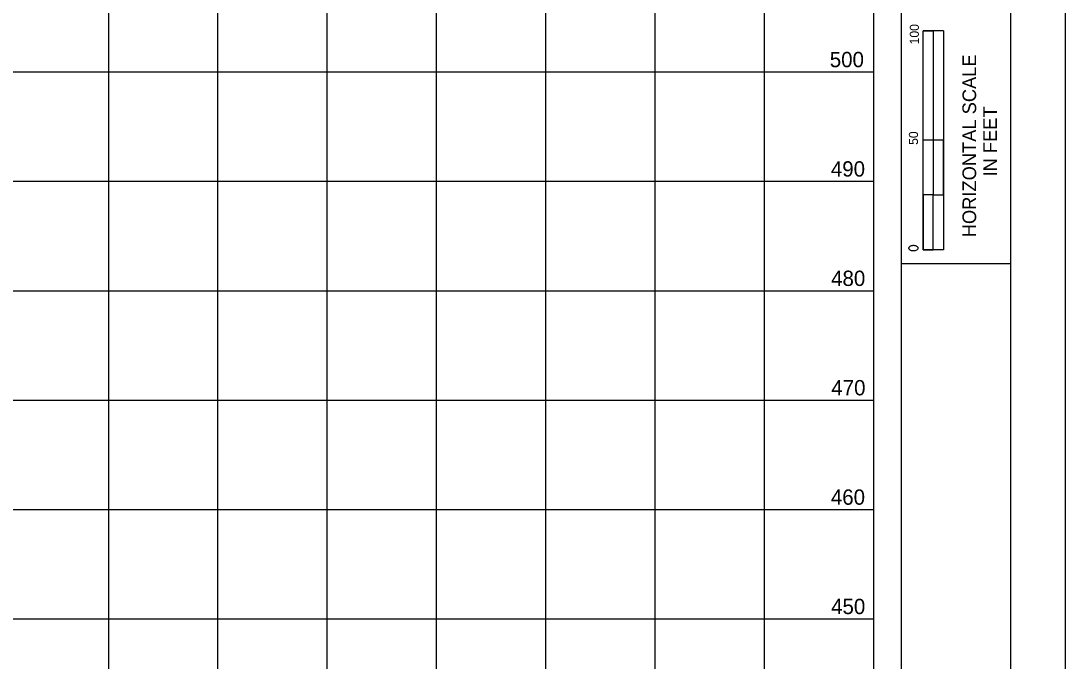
# Model space of a CAD drawing. Extents: x 2191396 to 2193315, y 665822 to 666922.
# Drawn here: x 2192837.3 to 2193314.9, y 666440.3 to 666733 of the extents above; entities that cross this region are included whole.
import ezdxf

# ---------------------------------------------------------------- set-up
doc = ezdxf.new("R2010")
doc.units = 0
for name, color, linetype in [('SH_Border', 7, 'Continuous'), ('SH_Cut_Line', 7, 'Continuous'), ('SH_Data', 7, 'Continuous'), ('SH_Major_Grid_Line', 7, 'Continuous')]:
    doc.layers.add(name, color=color, linetype=linetype)

msp = doc.modelspace()

# ---------------------------------------------------------------- linework, layer by layer
at = {"layer": 'SH_Border'}
for p, q in [((2193239.93, 666897.15), (2193239.93, 665847.15)), ((2193289.93, 666897.15), (2193289.93, 665847.15)), ((2193239.94, 666622.15), (2193289.94, 666622.15))]:
    msp.add_line(p, q, dxfattribs=at)
at = {"layer": 'SH_Cut_Line'}
msp.add_lwpolyline([(2191614.94, 665822.15), (2191614.94, 666922.15), (2193314.94, 666922.15), (2193314.94, 665822.15), (2191614.94, 665822.15)], dxfattribs=at)
at = {"layer": 'SH_Data'}
for p, q in [((2193227.44, 665859.65), (2193227.44, 666859.65)), ((2193249.94, 666628.4), (2193249.94, 666728.4)), ((2193259.34, 666728.4), (2193249.94, 666728.4)), ((2193249.94, 666678.4), (2193249.94, 666728.4)), ((2193249.94, 666728.4), (2193254.59, 666728.4)), ((2193254.59, 666728.4), (2193254.64, 666728.4)), ((2193254.64, 666728.4), (2193254.64, 666678.4)), ((2193259.34, 666728.4), (2193259.34, 666628.4)), ((2193254.64, 666678.4), (2193249.94, 666678.4)), ((2193259.29, 666678.4), (2193254.59, 666678.4)), ((2193254.59, 666678.4), (2193254.59, 666653.4)), ((2193259.29, 666653.4), (2193259.29, 666678.4)), ((2193254.59, 666653.4), (2193249.94, 666653.4)), ((2193249.94, 666653.4), (2193249.94, 666628.4)), ((2193254.59, 666628.4), (2193254.59, 666653.4)), ((2193254.59, 666653.4), (2193259.29, 666653.4)), ((2193259.34, 666628.4), (2193249.94, 666628.4)), ((2193249.94, 666628.4), (2193254.59, 666628.4))]:
    msp.add_line(p, q, dxfattribs=at)
msp.add_lwpolyline([(2193243.48, 666629.11), (2193243.48, 666629.17), (2193243.51, 666629.3), (2193243.57, 666629.47), (2193243.64, 666629.6), (2193243.74, 666629.73), (2193243.87, 666629.86), (2193244.2, 666630.09), (2193244.39, 666630.19), (2193244.66, 666630.29), (2193245.08, 666630.38), (2193245.38, 666630.42), (2193245.61, 666630.42), (2193245.74, 666630.42), (2193246.06, 666630.38), (2193246.49, 666630.29), (2193246.75, 666630.19), (2193247.02, 666630.06), (2193247.28, 666629.86), (2193247.44, 666629.7), (2193247.54, 666629.53), (2193247.61, 666629.4), (2193247.64, 666629.24), (2193247.64, 666628.94), (2193247.57, 666628.71), (2193247.38, 666628.45), (2193247.21, 666628.29), (2193246.95, 666628.12), (2193246.69, 666627.99), (2193246.36, 666627.89), (2193246.03, 666627.83), (2193245.61, 666627.8), (2193245.44, 666627.8), (2193245.15, 666627.83), (2193244.92, 666627.86), (2193244.66, 666627.93), (2193244.33, 666628.06), (2193244.13, 666628.16), (2193244, 666628.25), (2193243.87, 666628.35), (2193243.77, 666628.45), (2193243.64, 666628.61), (2193243.54, 666628.81), (2193243.48, 666629.01), (2193243.48, 666629.11)], dxfattribs=at)
at = {"layer": 'SH_Major_Grid_Line'}
for p, q in [((2192877.44, 665859.65), (2192877.44, 666859.65)), ((2192927.44, 665859.65), (2192927.44, 666859.65)), ((2192977.44, 665859.65), (2192977.44, 666859.65)), ((2193027.44, 665859.65), (2193027.44, 666859.65)), ((2193077.44, 665859.65), (2193077.44, 666859.65)), ((2193127.44, 665859.65), (2193127.44, 666859.65)), ((2193177.44, 665859.65), (2193177.44, 666859.65)), ((2191727.44, 666709.65), (2193227.44, 666709.65)), ((2191727.44, 666659.65), (2193227.44, 666659.65)), ((2191727.44, 666609.65), (2193227.44, 666609.65)), ((2191727.44, 666559.65), (2193227.44, 666559.65)), ((2191727.44, 666509.65), (2193227.44, 666509.65)), ((2191727.44, 666459.65), (2193227.44, 666459.65))]:
    msp.add_line(p, q, dxfattribs=at)

# ---------------------------------------------------------------- texts
at = {"layer": 'SH_Data'}
for s, height, rotation, p in [('100', 4.162, 90, (2193248.04, 666722.23)), ('500', 7, 360, (2193207.29, 666711.81)), ('HORIZONTAL SCALE', 6.2496, 90, (2193274.24, 666634.08)), ('IN FEET', 6.25, 90, (2193283.74, 666661.85)), ('50', 4.162, 90, (2193247.64, 666676.29)), ('490', 7, 360, (2193207.79, 666661.81)), ('480', 7, 360, (2193207.9, 666611.81)), ('470', 7, 360, (2193208.01, 666561.81)), ('460', 7, 360, (2193207.79, 666511.81)), ('450', 7, 360, (2193207.9, 666461.81))]:
    msp.add_text(s, height=height, rotation=rotation, dxfattribs=at).set_placement(p)

doc.saveas('drawing.dxf')
